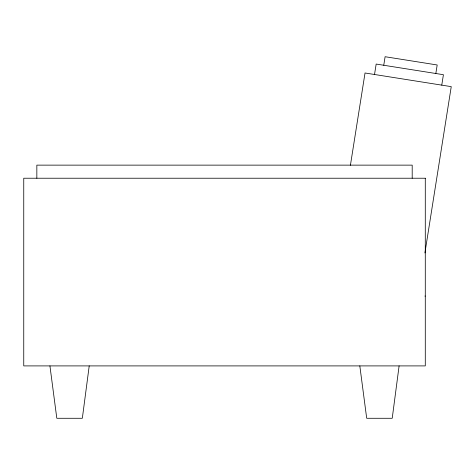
<?xml version="1.0" encoding="UTF-8"?>
<svg xmlns="http://www.w3.org/2000/svg" width="475" height="475" viewBox="0 0 475 475"><rect width="100%" height="100%" fill="white"/><g stroke="black" fill="none" stroke-linecap="round" stroke-linejoin="round"><path stroke-width="0.71" d="M89.217 365.904L82.341 418.279L56.81 418.279L49.934 365.904M399.101 365.904L392.225 418.279L366.694 418.279L359.818 365.904M350.413 165.3L365.032 72.99L451.25 86.64L424.911 252.955M374.52 74.492L376.17 64.06L443.418 74.706L441.768 85.138M383.758 65.259L385.106 56.721L437.184 64.974L435.83 73.506M424.917 296.067L425.285 296.067M412.193 178.226L412.193 165.134L36.842 165.134L36.842 178.226M425.285 178.226L23.75 178.226L23.75 365.904L425.285 365.904L425.285 178.226"/></g></svg>
